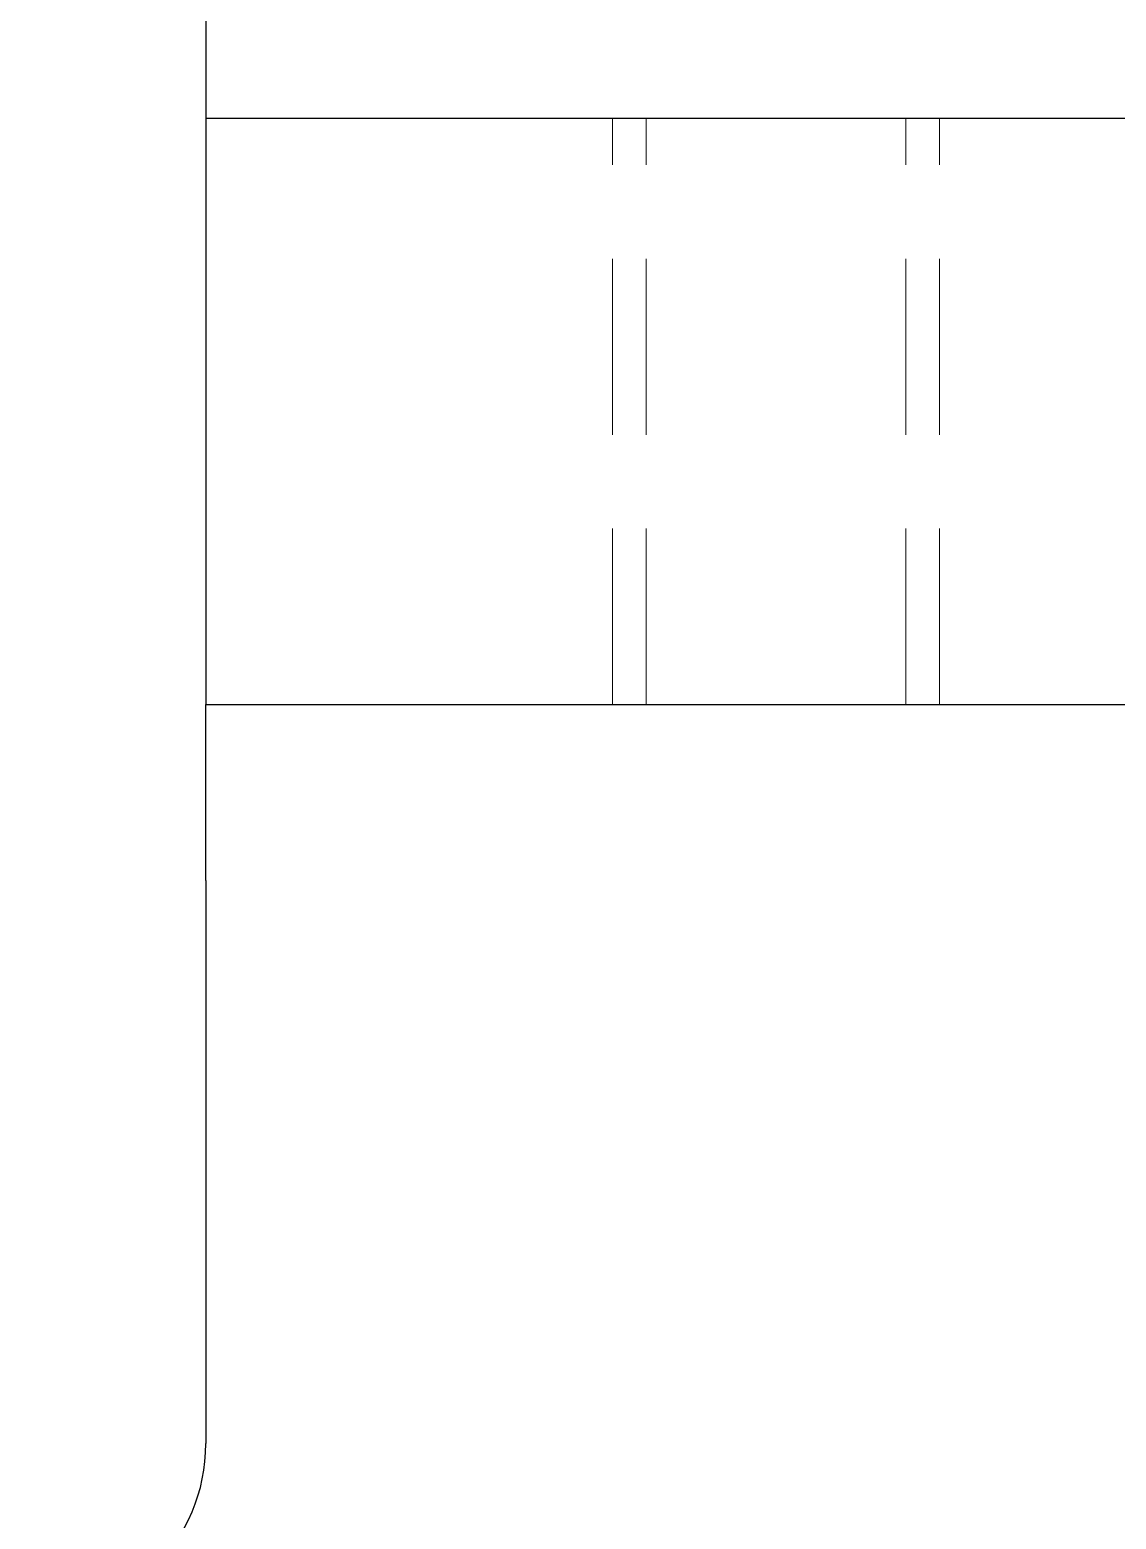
# Model space of a CAD drawing. Header units: millimetres. Extents: x 40 to 1360, y 134 to 546.
# Drawn here: x 296.5 to 315.01, y 181.96 to 207.35 of the extents above; entities that cross this region are included whole.
import ezdxf

# ---------------------------------------------------------------- set-up
doc = ezdxf.new("R2010")
doc.units = ezdxf.units.MM
doc.linetypes.add('WP_HIDDEN', pattern=[2.3, 1.5, -0.8])
doc.layers.add('HIDDEN', color=7, linetype='WP_HIDDEN', lineweight=13)
doc.layers.add('VISIBLE', color=7, linetype='CONTINUOUS', lineweight=25)

msp = doc.modelspace()

# ---------------------------------------------------------------- linework, layer by layer
at = {"layer": 'HIDDEN', "ltscale": 2}
for p, q in [((299.5, 232.75), (299.5, 183.25)), ((306.42538, 195.85), (306.42538, 205.85)), ((307, 195.85), (307, 205.85)), ((311.42538, 195.85), (311.42538, 205.85)), ((312, 195.85), (312, 205.85))]:
    msp.add_line(p, q, dxfattribs=at)
for points in [[(308.92538, 205.85), (308.64547, 205.85), (308.36908, 205.85), (308.09968, 205.85), (307.84067, 205.85), (307.5953, 205.85), (307.36665, 205.85), (307.15761, 205.85), (306.9708, 205.85), (306.80857, 205.85), (306.67296, 205.85), (306.56567, 205.85), (306.48806, 205.85), (306.4411, 205.85), (306.42538, 205.85)], [(306.42538, 205.85), (306.48806, 205.85), (306.67296, 205.85), (306.9708, 205.85), (307.36665, 205.85), (307.84067, 205.85), (308.36908, 205.85), (308.92538, 205.85), (309.48168, 205.85), (310.01009, 205.85), (310.4841, 205.85), (310.87996, 205.85), (311.1778, 205.85), (311.3627, 205.85), (311.42538, 205.85)], [(309.5, 205.85), (309.22009, 205.85), (308.9437, 205.85), (308.6743, 205.85), (308.41529, 205.85), (308.16992, 205.85), (307.94128, 205.85), (307.73223, 205.85), (307.54542, 205.85), (307.38319, 205.85), (307.24758, 205.85), (307.14029, 205.85), (307.06268, 205.85), (307.01572, 205.85), (307, 205.85)], [(307, 205.85), (307.06268, 205.85), (307.24758, 205.85), (307.54542, 205.85), (307.94128, 205.85), (308.41529, 205.85), (308.9437, 205.85), (309.5, 205.85), (310.0563, 205.85), (310.58471, 205.85), (311.05872, 205.85), (311.45458, 205.85), (311.75242, 205.85), (311.93732, 205.85), (312, 205.85)], [(311.42538, 205.85), (311.40966, 205.85), (311.3627, 205.85), (311.28509, 205.85), (311.1778, 205.85), (311.04219, 205.85), (310.87996, 205.85), (310.69315, 205.85), (310.4841, 205.85), (310.25546, 205.85), (310.01009, 205.85), (309.75108, 205.85), (309.48168, 205.85), (309.20529, 205.85), (308.92538, 205.85)], [(312, 205.85), (311.98428, 205.85), (311.93732, 205.85), (311.85971, 205.85), (311.75242, 205.85), (311.61681, 205.85), (311.45458, 205.85), (311.26777, 205.85), (311.05872, 205.85), (310.83008, 205.85), (310.58471, 205.85), (310.3257, 205.85), (310.0563, 205.85), (309.77991, 205.85), (309.5, 205.85)], [(308.92538, 195.85), (308.64547, 195.85), (308.36908, 195.85), (308.09968, 195.85), (307.84067, 195.85), (307.5953, 195.85), (307.36665, 195.85), (307.15761, 195.85), (306.9708, 195.85), (306.80857, 195.85), (306.67296, 195.85), (306.56567, 195.85), (306.48806, 195.85), (306.4411, 195.85), (306.42538, 195.85)], [(306.42538, 195.85), (306.48806, 195.85), (306.67296, 195.85), (306.9708, 195.85), (307.36665, 195.85), (307.84067, 195.85), (308.36908, 195.85), (308.92538, 195.85), (309.48168, 195.85), (310.01009, 195.85), (310.4841, 195.85), (310.87996, 195.85), (311.1778, 195.85), (311.3627, 195.85), (311.42538, 195.85)], [(309.5, 195.85), (309.22009, 195.85), (308.9437, 195.85), (308.6743, 195.85), (308.41529, 195.85), (308.16992, 195.85), (307.94128, 195.85), (307.73223, 195.85), (307.54542, 195.85), (307.38319, 195.85), (307.24758, 195.85), (307.14029, 195.85), (307.06268, 195.85), (307.01572, 195.85), (307, 195.85)], [(307, 195.85), (307.06268, 195.85), (307.24758, 195.85), (307.54542, 195.85), (307.94128, 195.85), (308.41529, 195.85), (308.9437, 195.85), (309.5, 195.85), (310.0563, 195.85), (310.58471, 195.85), (311.05872, 195.85), (311.45458, 195.85), (311.75242, 195.85), (311.93732, 195.85), (312, 195.85)], [(311.42538, 195.85), (311.40966, 195.85), (311.3627, 195.85), (311.28509, 195.85), (311.1778, 195.85), (311.04219, 195.85), (310.87996, 195.85), (310.69315, 195.85), (310.4841, 195.85), (310.25546, 195.85), (310.01009, 195.85), (309.75108, 195.85), (309.48168, 195.85), (309.20529, 195.85), (308.92538, 195.85)], [(312, 195.85), (311.98428, 195.85), (311.93732, 195.85), (311.85971, 195.85), (311.75242, 195.85), (311.61681, 195.85), (311.45458, 195.85), (311.26777, 195.85), (311.05872, 195.85), (310.83008, 195.85), (310.58471, 195.85), (310.3257, 195.85), (310.0563, 195.85), (309.77991, 195.85), (309.5, 195.85)]]:
    msp.add_lwpolyline(points, dxfattribs=at)
at = {"layer": 'VISIBLE'}
for p, q in [((299.5, 232.75), (299.5, 205.85)), ((299.5, 205.85), (299.5, 195.85)), ((299.5, 205.85), (344.5, 205.85)), ((299.5, 195.85), (344.5, 195.85)), ((299.5, 192.85), (299.5, 183.25))]:
    msp.add_line(p, q, dxfattribs=at)
msp.add_lwpolyline([(299.5, 192.85), (299.5, 193.18589), (299.5, 193.51756), (299.5, 193.84084), (299.5, 194.15165), (299.5, 194.4461), (299.5, 194.72047), (299.5, 194.97132), (299.5, 195.19549), (299.5, 195.39017), (299.5, 195.55291), (299.5, 195.68165), (299.5, 195.77478), (299.5, 195.83114), (299.5, 195.85)], dxfattribs=at)
msp.add_arc((296.5, 183.25), 3, 270, 0, dxfattribs=at)

doc.saveas('drawing.dxf')
